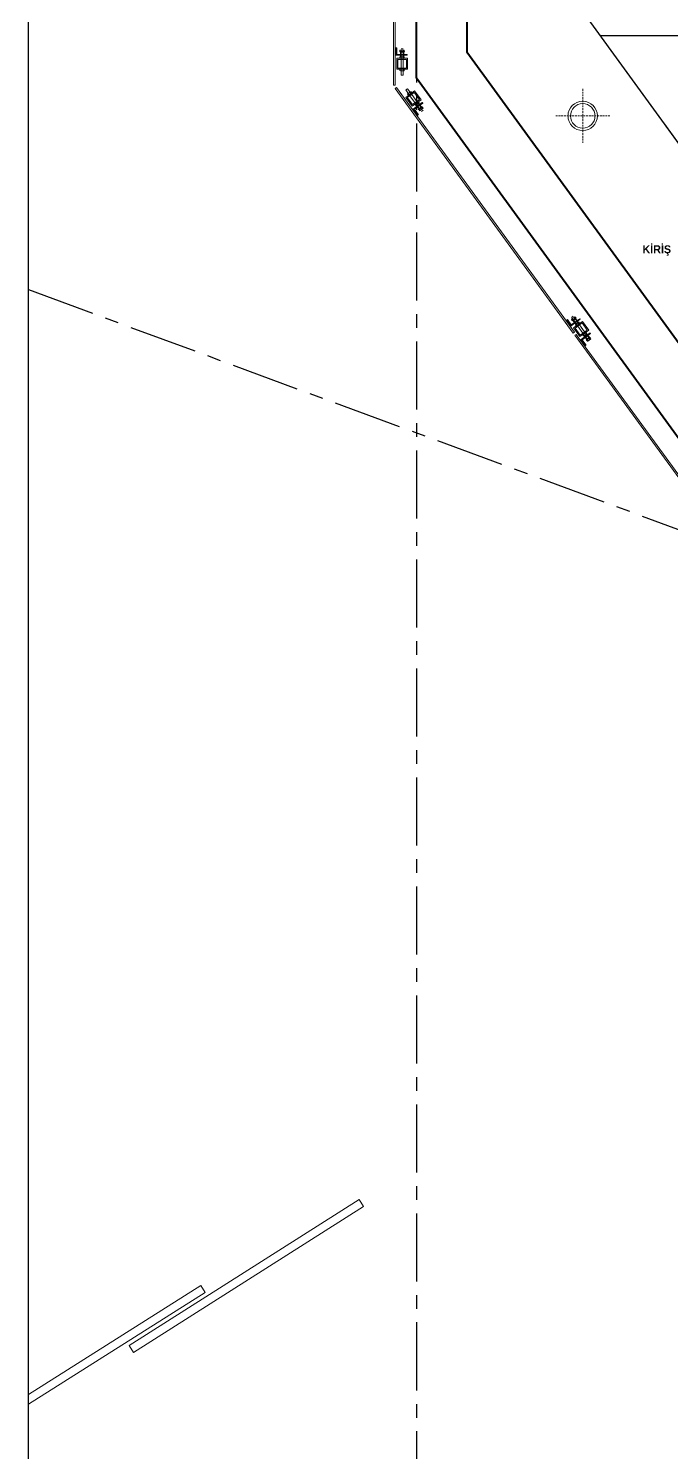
# Model space of a CAD drawing. Header units: millimetres. Extents: x 933584 to 974011, y 4545988 to 4553664.
# Drawn here: x 958022 to 958257, y 4550128 to 4550650 of the extents above; entities that cross this region are included whole.
import ezdxf

# ---------------------------------------------------------------- set-up
doc = ezdxf.new("R2010")
doc.units = ezdxf.units.MM
for name, pattern in [('( Hidden )', [0.375, 0.25, -0.125]), ('CENTER', [2, 1.25, -0.25, 0.25, -0.25]), ('HIDDEN', [9.525, 6.35, -3.175]), ('HIDDEN2', [4.7625, 3.175, -1.5875])]:
    doc.linetypes.add(name, pattern=pattern)
doc.layers.get('0').update_dxf_attribs({"color": 255})
for name, color, linetype in [('0-CSX-CXS_20', 14, 'CENTER'), ('0-LNS-SLN', 6, 'Continuous'), ('0-LNS-VLF', 11, 'Continuous'), ('2-SPS-STC', 3, 'Continuous')]:
    doc.layers.add(name, color=color, linetype=linetype)
for name, color, linetype, lineweight in [('12-ONK_AYDINLATMA', 1, 'Continuous', 5), ('2-SPS-IBW', 5, 'Continuous', 40), ('al', 7, 'Continuous', 5), ('CM', 4, 'Continuous', 5), ('mimariKIRIS', 251, 'HIDDEN2', 0), ('PL', 1, 'Continuous', 5), ('SFP CAM', 8, 'Continuous', 9), ('VD', 11, 'Continuous', 5), ('VDK', 11, 'HIDDEN', 5)]:
    doc.layers.add(name, color=color, linetype=linetype, lineweight=lineweight)
doc.styles.add('Century Gothic_B_3', font='GOTHICB.TTF', dxfattribs={"height": 4})

# ---------------------------------------------------------------- blocks, each defined once
blk = doc.blocks.new('ZVBXZDVB')
at = {"layer": '0-CSX-CXS_20', "ltscale": 20}
for points in [[(933863.85, 4552835.4), (933863.85, 4551518.59)], [(933721.5, 4552054.44), (934876.25, 4551628.21)]]:
    blk.add_lwpolyline(points, dxfattribs=at)
blk = doc.blocks.new('xcvxcbv-flatten-1')
at = {"layer": '2-SPS-IBW'}
blk.add_lwpolyline([(934013, 4550609.59), (933993.28, 4550616.86), (933863.85, 4550794.73), (933863.85, 4550923.49), (933966.85, 4550923.49), (933966.85, 4550975.49), (933863.85, 4550975.49), (933863.85, 4550990.49), (933981.85, 4550990.49), (933981.85, 4550877.49), (933882.35, 4550877.49), (933882.35, 4550804.49), (934007.08, 4550633.09), (934019.92, 4550628.36), (934013, 4550609.59)], dxfattribs=at)
blk = doc.blocks.new('XCVBXCVBXZ-flatten-1')
at = {"layer": 'al'}
for points in [[(933856.28, 4553640.43), (933856.28, 4553643.19), (933856.58, 4553643.19), (933856.58, 4553640.73), (933860.39, 4553640.73), (933860.39, 4553640.43)], [(933856.28, 4553640.43), (933856.28, 4553643.19), (933856.58, 4553643.19), (933856.58, 4553640.73), (933860.39, 4553640.73), (933860.39, 4553640.43)], [(933856.58, 4553635.33), (933860.59, 4553635.33), (933860.59, 4553639.33), (933856.58, 4553639.33)], [(933856.58, 4553635.33), (933860.59, 4553635.33), (933860.59, 4553639.33), (933856.58, 4553639.33)], [(933856.98, 4553635.73), (933860.19, 4553635.73), (933860.19, 4553638.93), (933856.98, 4553638.93)], [(933856.98, 4553635.73), (933860.19, 4553635.73), (933860.19, 4553638.93), (933856.98, 4553638.93)], [(933859.91, 4553624.99), (933863.15, 4553627.36), (933865.51, 4553624.13), (933862.27, 4553621.76)], [(933859.91, 4553624.99), (933863.15, 4553627.36), (933865.51, 4553624.13), (933862.27, 4553621.76)], [(933862.27, 4553621.76), (933865.51, 4553624.12), (933863.15, 4553627.35), (933859.91, 4553625)], [(933862.27, 4553621.76), (933865.51, 4553624.12), (933863.15, 4553627.35), (933859.91, 4553625)], [(933862.35, 4553622.32), (933864.95, 4553624.21), (933863.06, 4553626.8), (933860.47, 4553624.91)], [(933862.35, 4553622.32), (933864.95, 4553624.21), (933863.06, 4553626.8), (933860.47, 4553624.91)], [(933860.47, 4553624.9), (933863.06, 4553626.8), (933864.95, 4553624.21), (933862.36, 4553622.32)], [(933860.47, 4553624.9), (933863.06, 4553626.8), (933864.95, 4553624.21), (933862.36, 4553622.32)], [(933862.67, 4553620.7), (933864.3, 4553618.46), (933864.54, 4553618.64), (933863.09, 4553620.63), (933866.17, 4553622.87), (933865.99, 4553623.11)], [(933862.67, 4553620.7), (933864.3, 4553618.46), (933864.54, 4553618.64), (933863.09, 4553620.63), (933866.17, 4553622.87), (933865.99, 4553623.11)], [(933862.68, 4553620.7), (933864.31, 4553618.46), (933864.55, 4553618.64), (933863.1, 4553620.63), (933866.17, 4553622.88), (933866, 4553623.12)], [(933862.68, 4553620.7), (933864.31, 4553618.46), (933864.55, 4553618.64), (933863.1, 4553620.63), (933866.17, 4553622.88), (933866, 4553623.12)], [(933920.59, 4553541.11), (933918.97, 4553543.34), (933919.21, 4553543.52), (933920.66, 4553541.53), (933923.74, 4553543.77), (933923.91, 4553543.53)], [(933920.59, 4553541.11), (933918.97, 4553543.34), (933919.21, 4553543.52), (933920.66, 4553541.53), (933923.74, 4553543.77), (933923.91, 4553543.53)], [(933923.83, 4553537.17), (933927.08, 4553539.52), (933924.72, 4553542.76), (933921.48, 4553540.4)], [(933923.83, 4553537.17), (933927.08, 4553539.52), (933924.72, 4553542.76), (933921.48, 4553540.4)], [(933923.92, 4553537.72), (933926.52, 4553539.61), (933924.64, 4553542.2), (933922.04, 4553540.31)], [(933923.92, 4553537.72), (933926.52, 4553539.61), (933924.64, 4553542.2), (933922.04, 4553540.31)], [(933924.24, 4553536.1), (933925.86, 4553533.87), (933926.11, 4553534.04), (933924.66, 4553536.03), (933927.74, 4553538.27), (933927.56, 4553538.52)], [(933924.24, 4553536.1), (933925.86, 4553533.87), (933926.11, 4553534.04), (933924.66, 4553536.03), (933927.74, 4553538.27), (933927.56, 4553538.52)]]:
    blk.add_lwpolyline(points, close=True, dxfattribs=at)
at = {"layer": 'CM'}
for p, q in [((933855.38, 4553629.44), (933855.38, 4553728.87)), ((933855.98, 4553629.44), (933855.98, 4553728.87)), ((933855.38, 4553629.44), (933855.98, 4553629.44)), ((933856.56, 4553628.58), (933856.08, 4553628.23)), ((933921.39, 4553538.48), (933856.08, 4553628.23)), ((933921.88, 4553538.83), (933856.56, 4553628.58)), ((933921.88, 4553538.83), (933921.39, 4553538.48)), ((933921.39, 4553538.48), (933921.88, 4553538.83)), ((933922.47, 4553538.02), (933921.98, 4553537.67)), ((933921.98, 4553537.67), (933922.47, 4553538.02)), ((933987.3, 4553447.92), (933921.98, 4553537.67)), ((933987.78, 4553448.27), (933922.47, 4553538.02))]:
    blk.add_line(p, q, dxfattribs=at)
at = {"layer": 'PL'}
for points in [[(933856.28, 4553643.19), (933855.98, 4553643.19), (933855.98, 4553640.43), (933856.28, 4553640.43)], [(933856.28, 4553643.19), (933855.98, 4553643.19), (933855.98, 4553640.43), (933856.28, 4553640.43)], [(933859.19, 4553639.93), (933859.19, 4553641.67), (933857.99, 4553641.67), (933857.99, 4553639.93)], [(933864.3, 4553618.46), (933864.05, 4553618.29), (933862.43, 4553620.52), (933862.67, 4553620.7)], [(933864.3, 4553618.46), (933864.05, 4553618.29), (933862.43, 4553620.52), (933862.67, 4553620.7)], [(933864.31, 4553618.46), (933864.06, 4553618.29), (933862.44, 4553620.52), (933862.68, 4553620.7)], [(933864.31, 4553618.46), (933864.06, 4553618.29), (933862.44, 4553620.52), (933862.68, 4553620.7)], [(933864.73, 4553622.81), (933865.75, 4553621.41), (933864.79, 4553620.7), (933863.76, 4553622.11)], [(933918.97, 4553543.34), (933918.72, 4553543.17), (933920.35, 4553540.93), (933920.59, 4553541.11)], [(933918.97, 4553543.34), (933918.72, 4553543.17), (933920.35, 4553540.93), (933920.59, 4553541.11)], [(933923.24, 4553542.42), (933922.21, 4553543.82), (933921.24, 4553543.12), (933922.26, 4553541.71)], [(933925.86, 4553533.87), (933925.62, 4553533.69), (933924, 4553535.92), (933924.24, 4553536.1)], [(933925.86, 4553533.87), (933925.62, 4553533.69), (933924, 4553535.92), (933924.24, 4553536.1)], [(933926.29, 4553538.21), (933927.32, 4553536.81), (933926.35, 4553536.1), (933925.32, 4553537.51)]]:
    blk.add_lwpolyline(points, close=True, dxfattribs=at)
at = {"layer": 'SFP CAM', "color": 252}
for p, q in [((933721.5, 4553148.86), (933784.68, 4553188.91)), ((933721.5, 4553145.31), (933786.28, 4553186.38)), ((933784.68, 4553188.91), (933786.28, 4553186.38))]:
    blk.add_line(p, q, dxfattribs=at)
blk.add_lwpolyline([(933844.45, 4553217.92), (933759.99, 4553164.38), (933758.38, 4553166.92), (933842.84, 4553220.46)], close=True, dxfattribs=at)
at = {"layer": 'VD'}
for points in [[(933857.72, 4553641.79), (933857.72, 4553641.67), (933858.15, 4553641.67), (933858.15, 4553641.79)], [(933858.15, 4553641.79), (933858.15, 4553641.67), (933859.03, 4553641.67), (933859.03, 4553641.79)], [(933859.03, 4553641.79), (933859.03, 4553641.67), (933859.46, 4553641.67), (933859.46, 4553641.79)], [(933864.64, 4553620.44), (933864.57, 4553620.54), (933864.91, 4553620.79), (933864.99, 4553620.7)], [(933864.99, 4553620.7), (933864.91, 4553620.79), (933865.63, 4553621.31), (933865.7, 4553621.22)], [(933865.7, 4553621.22), (933865.63, 4553621.31), (933865.97, 4553621.57), (933866.05, 4553621.47)], [(933920.95, 4553543.05), (933921.02, 4553542.96), (933921.37, 4553543.21), (933921.3, 4553543.31)], [(933921.3, 4553543.31), (933921.37, 4553543.21), (933922.08, 4553543.73), (933922.01, 4553543.83)], [(933922.01, 4553543.83), (933922.08, 4553543.73), (933922.43, 4553543.98), (933922.36, 4553544.08)], [(933926.2, 4553535.84), (933926.13, 4553535.94), (933926.48, 4553536.19), (933926.55, 4553536.1)], [(933926.55, 4553536.1), (933926.48, 4553536.19), (933927.19, 4553536.71), (933927.26, 4553536.62)], [(933927.26, 4553536.62), (933927.19, 4553536.71), (933927.54, 4553536.97), (933927.61, 4553536.87)]]:
    blk.add_lwpolyline(points, close=True, dxfattribs=at)
for points in [[(933857.8, 4553642.29), (933857.8, 4553641.79), (933858.15, 4553641.79), (933858.2, 4553641.79), (933858.2, 4553642.29, 0.327274)], [(933857.8, 4553639.87), (933857.8, 4553639.37), (933858.15, 4553639.37), (933858.2, 4553639.37), (933858.2, 4553639.87, 0.327274)], [(933858, 4553642.35, -0.159188), (933858.2, 4553642.29, -0.080739), (933858.59, 4553642.35)], [(933858, 4553639.93, -0.159188), (933858.2, 4553639.87, -0.080739), (933858.59, 4553639.93)], [(933858.59, 4553642.35, -0.080459), (933858.98, 4553642.29, -0.158616), (933859.18, 4553642.35)], [(933858.59, 4553639.93, -0.080459), (933858.98, 4553639.87, -0.158616), (933859.18, 4553639.93)], [(933858.98, 4553642.29), (933858.98, 4553641.79), (933859.37, 4553641.79), (933859.37, 4553642.29, 0.327274)], [(933858.98, 4553639.87), (933858.98, 4553639.37), (933859.37, 4553639.37), (933859.37, 4553639.87, 0.327274)], [(933857.8, 4553634.8), (933857.8, 4553635.29), (933858.15, 4553635.29), (933858.2, 4553635.29), (933858.2, 4553634.8, -0.327274)], [(933858, 4553634.73, 0.159188), (933858.2, 4553634.8, 0.080739), (933858.59, 4553634.73)], [(933858.59, 4553634.73, 0.080459), (933858.98, 4553634.8, 0.158616), (933859.18, 4553634.73)], [(933858.98, 4553634.8), (933858.98, 4553635.29), (933859.37, 4553635.29), (933859.37, 4553634.8, -0.327274)], [(933860.58, 4553626.14), (933860.88, 4553625.74), (933861.15, 4553625.95), (933861.19, 4553625.97), (933860.9, 4553626.37, 0.327274)], [(933860.7, 4553626.31, -0.159188), (933860.9, 4553626.37, -0.080739), (933861.18, 4553626.66)], [(933861.18, 4553626.66, -0.080459), (933861.53, 4553626.84, -0.158616), (933861.65, 4553627)], [(933861.53, 4553626.84), (933861.83, 4553626.44), (933862.14, 4553626.67), (933861.85, 4553627.07, 0.327274)], [(933864.52, 4553622.74), (933864.23, 4553623.14), (933864.55, 4553623.37), (933864.84, 4553622.97, -0.327274)], [(933863.57, 4553622.05), (933863.28, 4553622.45), (933863.56, 4553622.65), (933863.6, 4553622.68), (933863.89, 4553622.28, -0.327274)], [(933863.77, 4553622.11, 0.159188), (933863.89, 4553622.28, 0.080739), (933864.24, 4553622.46)], [(933864.25, 4553622.46, 0.080459), (933864.52, 4553622.74, 0.158616), (933864.72, 4553622.81)], [(933865, 4553620.09), (933864.71, 4553620.49), (933864.99, 4553620.7), (933865.02, 4553620.73), (933865.32, 4553620.32, -0.327274)], [(933865.2, 4553620.16, 0.159188), (933865.32, 4553620.33, 0.080739), (933865.67, 4553620.5)], [(933865.95, 4553620.79), (933865.66, 4553621.19), (933865.98, 4553621.42), (933866.27, 4553621.02, -0.327274)], [(933865.67, 4553620.51, 0.080459), (933865.95, 4553620.79, 0.158616), (933866.15, 4553620.85)], [(933920.73, 4553543.5), (933921.02, 4553543.1), (933921.3, 4553543.31), (933921.34, 4553543.34), (933921.05, 4553543.74, 0.327274)], [(933920.85, 4553543.67, -0.159188), (933921.05, 4553543.74, -0.080739), (933921.33, 4553544.02)], [(933921.33, 4553544.02, -0.080459), (933921.68, 4553544.2, -0.158616), (933921.8, 4553544.37)], [(933921.68, 4553544.2), (933921.97, 4553543.8), (933922.29, 4553544.03), (933922, 4553544.43, 0.327274)], [(933922.15, 4553541.55), (933922.44, 4553541.15), (933922.72, 4553541.35), (933922.76, 4553541.38), (933922.47, 4553541.78, 0.327274)], [(933922.27, 4553541.72, -0.159188), (933922.47, 4553541.78, -0.080739), (933922.75, 4553542.06)], [(933922.75, 4553542.06, -0.080459), (933923.1, 4553542.24, -0.158616), (933923.23, 4553542.41)], [(933923.1, 4553542.24), (933923.4, 4553541.84), (933923.71, 4553542.07), (933923.42, 4553542.47, 0.327274)], [(933925.13, 4553537.45), (933924.84, 4553537.85), (933925.12, 4553538.05), (933925.16, 4553538.08), (933925.45, 4553537.68, -0.327274)], [(933925.33, 4553537.51, 0.159188), (933925.45, 4553537.68, 0.080739), (933925.81, 4553537.86)], [(933926.09, 4553538.14), (933925.8, 4553538.54), (933926.11, 4553538.78), (933926.4, 4553538.37, -0.327274)], [(933925.81, 4553537.86, 0.080459), (933926.09, 4553538.14, 0.158616), (933926.28, 4553538.21)], [(933926.56, 4553535.49), (933926.27, 4553535.89), (933926.55, 4553536.1), (933926.59, 4553536.13), (933926.88, 4553535.72, -0.327274)], [(933926.76, 4553535.56, 0.159188), (933926.88, 4553535.72, 0.080739), (933927.23, 4553535.9)], [(933927.51, 4553536.19), (933927.22, 4553536.59), (933927.54, 4553536.82), (933927.83, 4553536.42, -0.327274)], [(933927.23, 4553535.9, 0.080459), (933927.51, 4553536.19, 0.158616), (933927.71, 4553536.25)]]:
    blk.add_lwpolyline(points, format="xyb", close=True, dxfattribs=at)
for points in [[(933858.2, 4553641.79), (933858.98, 4553641.79), (933858.98, 4553642.29, 0.162646), (933858.2, 4553642.29), (933858.2, 4553641.79)], [(933858.2, 4553639.37), (933858.98, 4553639.37), (933858.98, 4553639.87, 0.162646), (933858.2, 4553639.87), (933858.2, 4553639.37)], [(933858.2, 4553635.29), (933858.98, 4553635.29), (933858.98, 4553634.8, -0.162646), (933858.2, 4553634.8), (933858.2, 4553635.29)], [(933861.19, 4553625.97), (933861.83, 4553626.44), (933861.53, 4553626.84, 0.162646), (933860.9, 4553626.37), (933861.19, 4553625.97)], [(933863.6, 4553622.68), (933864.23, 4553623.14), (933864.52, 4553622.74, -0.162646), (933863.89, 4553622.28), (933863.6, 4553622.68)], [(933865.02, 4553620.73), (933865.66, 4553621.19), (933865.95, 4553620.79, -0.162646), (933865.32, 4553620.33), (933865.02, 4553620.73)], [(933921.34, 4553543.34), (933921.97, 4553543.8), (933921.68, 4553544.2, 0.162646), (933921.05, 4553543.74), (933921.34, 4553543.34)], [(933922.76, 4553541.38), (933923.4, 4553541.84), (933923.1, 4553542.24, 0.162646), (933922.47, 4553541.78), (933922.76, 4553541.38)], [(933925.16, 4553538.08), (933925.8, 4553538.54), (933926.09, 4553538.14, -0.162646), (933925.45, 4553537.68), (933925.16, 4553538.08)], [(933926.59, 4553536.13), (933927.22, 4553536.59), (933927.51, 4553536.19, -0.162646), (933926.88, 4553535.72), (933926.59, 4553536.13)]]:
    blk.add_lwpolyline(points, format="xyb", dxfattribs=at)
at = {"layer": 'VDK'}
for p, q in [((933858.19, 4553635.73), (933858.19, 4553642.86)), ((933858.99, 4553642.86), (933858.19, 4553642.86)), ((933858.99, 4553635.73), (933858.99, 4553642.86)), ((933861.45, 4553625.61), (933865.65, 4553619.86)), ((933862.09, 4553626.09), (933866.29, 4553620.33)), ((933866.29, 4553620.33), (933865.65, 4553619.86)), ((933921.35, 4553544.67), (933920.7, 4553544.2)), ((933925.54, 4553538.9), (933921.35, 4553544.67)), ((933924.9, 4553538.43), (933920.7, 4553544.2))]:
    blk.add_line(p, q, dxfattribs=at)
for points in [[(933858.19, 4553641.53), (933858.19, 4553638.93), (933858.99, 4553638.93), (933858.99, 4553641.53)], [(933858.19, 4553633.13), (933858.19, 4553635.73), (933858.99, 4553635.73), (933858.99, 4553633.13)], [(933859.91, 4553627.71), (933861.45, 4553625.61), (933862.09, 4553626.09), (933860.56, 4553628.19)], [(933864.87, 4553620.93), (933863.33, 4553623.03), (933863.98, 4553623.5), (933865.51, 4553621.4)], [(933921.48, 4553543.12), (933923.01, 4553541.02), (933923.66, 4553541.49), (933922.13, 4553543.59)], [(933926.43, 4553536.33), (933924.9, 4553538.43), (933925.54, 4553538.9), (933927.07, 4553536.8)]]:
    blk.add_lwpolyline(points, close=True, dxfattribs=at)
blk = doc.blocks.new('vbxcb')
at = {"layer": 'mimariKIRIS', "ltscale": 5}
blk.add_lwpolyline([(942590.28, 4549378.4), (942466.16, 4549548.96), (942466.16, 4549896.91)], dxfattribs=at)
blk = doc.blocks.new('12 lik sıva üstü aydınlatma')
at = {"linetype": '( Hidden )', "ltscale": 3}
for points in [[(5935.81, -154395.28), (5935.81, -154417.28)], [(5924.81, -154406.28), (5946.81, -154406.28)]]:
    blk.add_lwpolyline(points, dxfattribs=at)
for radius in [6, 5]:
    blk.add_circle((5935.81, -154406.28), radius)

msp = doc.modelspace()

# ---------------------------------------------------------------- linework, layer by layer
at = {"color": 0}
msp.add_lwpolyline([(958021.5, 4551335.4), (960081.5, 4551335.4), (960081.5, 4549875.4), (958021.5, 4549875.4)], close=True, dxfattribs=at)
at = {"layer": '2-SPS-STC'}
for points in [[(958347.97, 4550487.24), (958223.85, 4550657.8), (958223.85, 4550714.75)], [(958231.16, 4550647.75), (958318.63, 4550647.75)]]:
    msp.add_lwpolyline(points, dxfattribs=at)

# ---------------------------------------------------------------- block references
for name, p in [('XCVBXCVBXZ-flatten-1', (24300, -3000)), ('xcvxcbv-flatten-1', (24300, -162.74)), ('vbxcb', (15757.69, 1108.84))]:
    msp.add_blockref(name, p)
at = {"layer": '0-LNS-SLN'}
msp.add_blockref('ZVBXZDVB', (24300, -1500), dxfattribs=at)
at = {"layer": '12-ONK_AYDINLATMA', "linetype": 'Continuous', "ltscale": 0.07, "xscale": -0.9, "yscale": 0.9, "zscale": 0.9, "rotation": 89.9999999999999}
msp.add_blockref('12 lik sıva üstü aydınlatma', (819259.19, 4555960.42), dxfattribs=at)

# ---------------------------------------------------------------- texts
at = {"layer": '0-LNS-VLF', "linetype": 'HIDDEN', "ltscale": 0.5, "insert": (958246.77, 4550570.7), "char_height": 2.9364, "width": 95.455, "attachment_point": 1, "line_spacing_factor": 0.984502, "style": 'Century Gothic_B_3'}
msp.add_mtext('\\pxql;{\\fFranklin Gothic Book|b1|i0|c162|p34;KİRİŞ}', dxfattribs=at)

doc.saveas('drawing.dxf')
